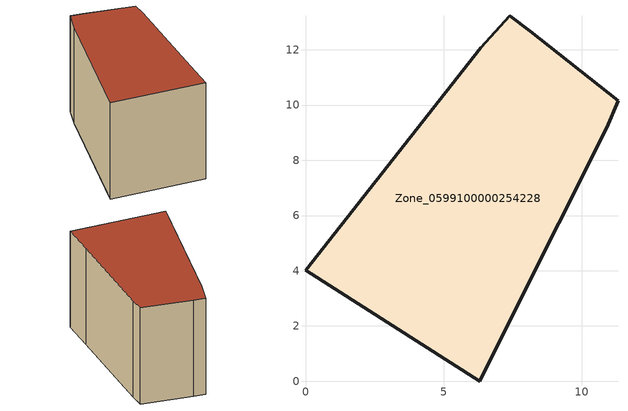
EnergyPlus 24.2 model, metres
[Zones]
Zone_0599100000254228
 floor ground (C_G): 8.14,12.68 11.31,10.16 10.91,9.19 7.43,2.26 6.32,0 0,4.02 6.35,12.06 7.4,13.23 z0
 wall outside (C_F): 7.4,13.23 6.35,12.06 0,4.02 6.32,0 7.43,2.26 10.91,9.19 11.31,10.16 8.14,12.68 7.4,13.23 z0:8.5
 roof outside (C_R): 11.31,10.16 8.14,12.68 7.4,13.23 6.35,12.06 0,4.02 6.32,0 7.43,2.26 10.91,9.19 z8.5
[BUILDING]
Pand.0599100000254228: North Axis=0; Terrain=City; Loads Convergence Tolerance Value=0.04; Temperature Convergence Tolerance Value=0.4; Solar Distribution=FullExterior; Maximum Number of Warmup Days=25; Minimum Number of Warmup Days=1
[Site:Location]
Rotterdam.The.Hague.AP_ZH_NLD Design_Conditions: Latitude=51.96; Longitude=4.45; Time Zone=1; Elevation=-4.5
[SITE:GROUNDTEMPERATURE:BUILDINGSURFACE]
18, 18, 18, 18, 18, 18, 18, 18, 18, 18, 18, 18
[MATERIAL] Thermal Absorptance=0.9; Solar Absorptance=0.7; Visible Absorptance=0.7
Name | Roughness | Thickness | Conductivity | Density | Specific Heat
G.TI.1992-2005 | MediumSmooth | 0.15 | 0.06 | 540 | 1210
F.TI.1992-2005 | Rough | 0.3 | 0.12 | 1920 | 840
R.TI.1992-2005 | MediumRough | 0.2 | 0.08 | 1500 | 1000
[CONSTRUCTION]
C_G: G.TI.1992-2005
C_F: F.TI.1992-2005
C_R: R.TI.1992-2005
[ZONE]
Zone_0599100000254228: Type=1; Multiplier=1; Ceiling Height=Autocalculate; Volume=Autocalculate; Floor Area=autocalculate; Part of Total Floor Area=Yes
[ZONEINFILTRATION:DESIGNFLOWRATE]
Infil_Zone_0599100000254228: Zone or ZoneList or Space or SpaceList=Zone_0599100000254228; Schedule=AlwaysOn; Design Flow Rate Calculation Method=Flow/Area; Flow Rate per Floor Area=0.0015; Constant Term Coefficient=1; Temperature Term Coefficient=0; Velocity Term Coefficient=0; Velocity Squared Term Coefficient=0
[HVACTEMPLATE:ZONE:IDEALLOADSAIRSYSTEM]
Zone_0599100000254228: Maximum Heating Supply Air Temperature=50; Minimum Cooling Supply Air Temperature=13; Maximum Heating Supply Air Humidity Ratio=0.0156; Minimum Cooling Supply Air Humidity Ratio=0.0077; Heating Limit=NoLimit; Cooling Limit=NoLimit; Dehumidification Control Type=ConstantSensibleHeatRatio; Cooling Sensible Heat Ratio=0.7; Dehumidification Setpoint=60; Humidification Control Type=None; Humidification Setpoint=30; Outdoor Air Method=None; Outdoor Air Flow Rate per Person=0.00944; Outdoor Air Flow Rate per Zone Floor Area=0; Outdoor Air Flow Rate per Zone=0; Demand Controlled Ventilation Type=None; Outdoor Air Economizer Type=NoEconomizer; Heat Recovery Type=None; Sensible Heat Recovery Effectiveness=0.7; Latent Heat Recovery Effectiveness=0.65
[ZONECONTROL:THERMOSTAT]
ThermostatControl_Zone_0599100000254228: Zone or ZoneList=Zone_0599100000254228; Control Type Schedule=DualSetpointControlType; Control 1=Thermostat_Zone_0599100000254228; Temperature Difference Between Cutout And Setpoint=0
[THERMOSTATSETPOINT:DUALSETPOINT]
Thermostat_Zone_0599100000254228: Heating Setpoint Temperature Schedule=HeatingSetpoint_Zone_0599100000254228; Cooling Setpoint Temperature Schedule=CoolingSetpoint_Zone_0599100000254228
[SCHEDULE:COMPACT]
HeatingSetpoint_Zone_0599100000254228: Through: 12/31, For: AllDays, Until: 24:00, 21
CoolingSetpoint_Zone_0599100000254228: Through: 12/31, For: AllDays, Until: 24:00, 24
DualSetpointControlType: Through: 12/31, For: AllDays, Until: 24:00, 4
AlwaysOn: Through: 12/31, For: AllDays, Until: 24:00, 1
